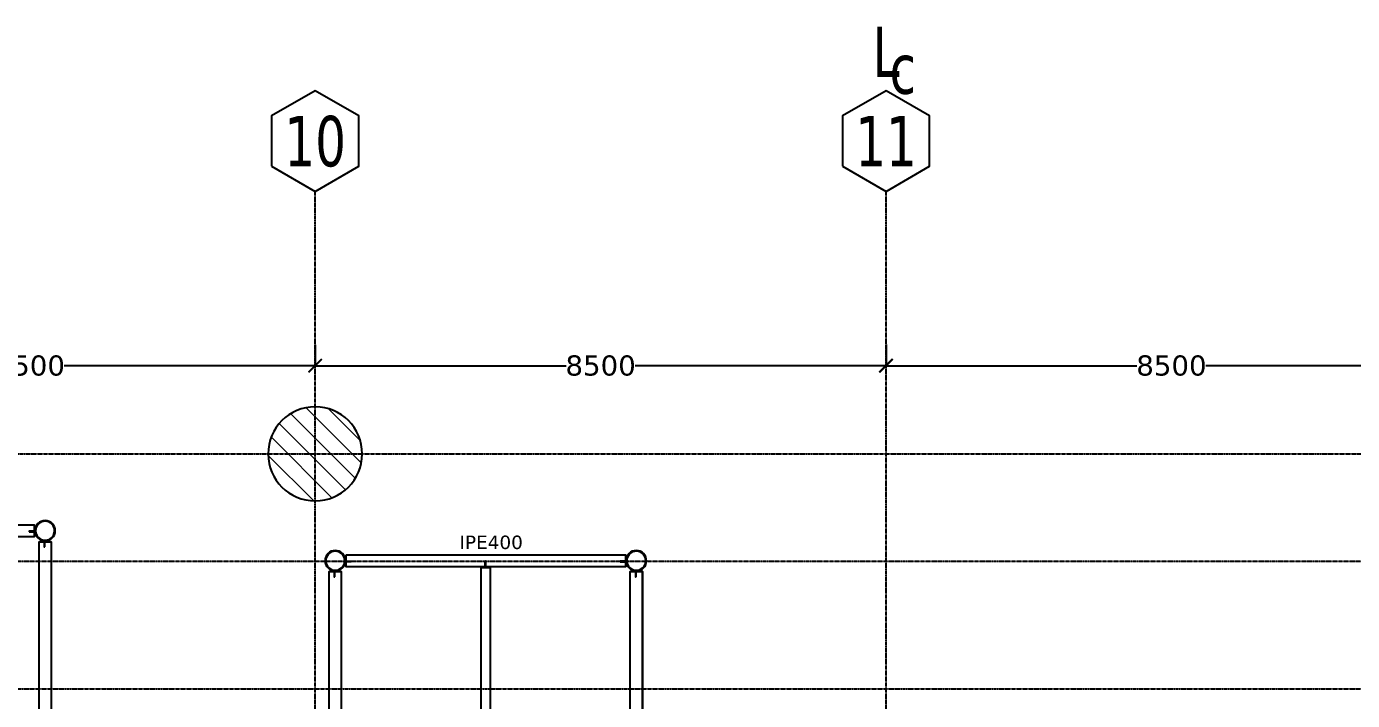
# Model space of a CAD drawing. Header units: millimetres. Extents: x -12345 to 95575, y -10708 to 31862.
# Drawn here: x 29701 to 49446, y 21828 to 31862 of the extents above; entities that cross this region are included whole.
import ezdxf
from ezdxf.enums import TextEntityAlignment as Align

# ---------------------------------------------------------------- set-up
doc = ezdxf.new("R2010")
doc.units = ezdxf.units.MM
doc.header["$LTSCALE"] = 0.95
doc.linetypes.add('DXK_LINE_DOT3', pattern=[5.9187, 2.979, -0.9799, 0.9799, -0.9799])
for name, color, linetype in [('COTAS', 8, 'Continuous'), ('HCB-EJES', 1, 'Continuous'), ('HCB-ROTULOS', 2, 'Continuous')]:
    doc.layers.add(name, color=color, linetype=linetype)
for name, color, linetype, lineweight in [('E_COLUMNAS', 1, 'Continuous', 18), ('E_COLUMNAS-1', 1, 'Continuous', 25), ('E_COLUMNAS-3', 1, 'Continuous', 35), ('E_TEXTO', 3, 'Continuous', 9), ('HCB_VIGAS', 4, 'Continuous', 25), ('S-COLS-HDLN-2', 52, 'Continuous', 9)]:
    doc.layers.add(name, color=color, linetype=linetype, lineweight=lineweight)
doc.styles.add('VERDANA', font='verdana.ttf')
doc.dimstyles.new('1.125', dxfattribs={"dimscale": 0, "dimtxt": 300, "dimasz": 200, "dimexe": 4, "dimexo": 4, "dimgap": 15, "dimtad": 0, "dimdec": 0, "dimzin": 4, "dimdsep": 46, "dimtxsty": 'VERDANA', "dimblk": 'ARCHTICK', "dimcen": -10, "dimclrd": 256, "dimclrt": 3, "dimadec": 0, "dimazin": 0, "dimtfac": 1, "dimtdec": 0, "dimtmove": 2, "dimatfit": 0, "dimldrblk": 'OBLIQUE', "dimfxl": 0.05, "dimtolj": 1, "dimtzin": 0, "dimarcsym": 0})

# ---------------------------------------------------------------- blocks, each defined once
blk = doc.blocks.new('EST_SCM_COLUMNA-METALICA-SECCION-CIRCULAR - EST_SCM_COLUMNA-TUBULAR-CIRCULAR_PTEØ_12__e_10_3mm-2693341-_18_00m_N_E_-NIVEL-5 DOC')
at = {"layer": 'S-COLS-HDLN-2'}
h = blk.add_hatch(dxfattribs=at)
h.set_pattern_fill('FP_15', color=256, style=0, pattern_type=2)
h.set_pattern_definition([(135, (43.881, -164.571), (-0.15909903, -0.15909903), [])])
h.paths.add_polyline_path([(0.022, -0.151), (0.063, -0.139), (0.102, -0.113), (0.131, -0.077), (0.147, -0.04), (0.152, 0.001), (0.146, 0.043), (0.128, 0.082), (0.1, 0.115), (0.059, 0.14), (0.02, 0.151), (-0.022, 0.151), (-0.063, 0.139), (-0.1, 0.115), (-0.128, 0.082), (-0.147, 0.04), (-0.152, 0), (-0.144, -0.048), (-0.127, -0.083), (-0.1, -0.115), (-0.059, -0.14), (-0.017, -0.151), (0.02, -0.151)])
h.paths.add_polyline_path([(-0.017, -0.141), (-0.02, -0.141), (-0.059, -0.129), (-0.093, -0.107), (-0.12, -0.077), (-0.136, -0.04), (-0.142, 0), (-0.136, 0.04), (-0.12, 0.077), (-0.093, 0.107), (-0.059, 0.129), (-0.02, 0.141), (0.022, 0.14), (0.063, 0.127), (0.093, 0.107), (0.12, 0.077), (0.136, 0.04), (0.142, 0), (0.135, -0.043), (0.12, -0.077), (0.09, -0.109), (0.059, -0.129), (0.014, -0.141), (-0.014, -0.141)])
at = {"layer": 'E_COLUMNAS-1'}
for radius, start, end in [(0.152, 0, 180), (0.152, 180, 0), (0.142, 360, 180), (0.142, 180, 360)]:
    blk.add_arc((0, 0), radius, start, end, dxfattribs=at)
blk = doc.blocks.new('EST_SCM_COLUMNA-METALICA-SECCION-CIRCULAR - EST_SCM_COLUMNA-TUBULAR-CIRCULAR_PTEØ_12__e_10_3mm-V33-_18_00m_N_E_-NIVEL-5 DOC')
at = {"layer": 'S-COLS-HDLN-2'}
h = blk.add_hatch(dxfattribs=at)
h.set_pattern_fill('FP_18', color=256, style=0, pattern_type=2)
h.set_pattern_definition([(135, (52.684, -165.018), (-0.15909903, -0.15909903), [])])
h.paths.add_polyline_path([(0.014, -0.151), (0.022, -0.151), (0.067, -0.136), (0.1, -0.115), (0.128, -0.082), (0.146, -0.043), (0.152, 0), (0.146, 0.043), (0.128, 0.082), (0.1, 0.115), (0.059, 0.14), (0.02, 0.151), (-0.022, 0.151), (-0.063, 0.139), (-0.1, 0.115), (-0.131, 0.077), (-0.147, 0.037), (-0.152, 0), (-0.146, -0.043), (-0.126, -0.084), (-0.1, -0.115), (-0.059, -0.14), (-0.016, -0.151), (-0.014, -0.151)])
h.paths.add_polyline_path([(-0.02, -0.141), (-0.063, -0.127), (-0.094, -0.107), (-0.12, -0.077), (-0.137, -0.036), (-0.142, 0), (-0.135, 0.043), (-0.12, 0.077), (-0.093, 0.107), (-0.059, 0.129), (-0.02, 0.141), (0.022, 0.14), (0.063, 0.127), (0.093, 0.107), (0.12, 0.077), (0.136, 0.04), (0.142, 0), (0.136, -0.04), (0.12, -0.077), (0.09, -0.109), (0.059, -0.129), (0.014, -0.141), (-0.017, -0.141)])
at = {"layer": 'E_COLUMNAS-1'}
for radius, start, end in [(0.152, 360, 180), (0.152, 180, 360), (0.142, 0, 180), (0.142, 180, 0)]:
    blk.add_arc((0, 0), radius, start, end, dxfattribs=at)
blk = doc.blocks.new('EST_SCM_COLUMNA-METALICA-SECCION-CIRCULAR - EST_SCM_COLUMNA-TUBULAR-CIRCULAR_PTEØ_12__e_10_3mm-V34-_18_00m_N_E_-NIVEL-5 DOC')
at = {"layer": 'S-COLS-HDLN-2'}
h = blk.add_hatch(dxfattribs=at)
h.set_pattern_fill('FP_19', color=256, style=0, pattern_type=2)
h.set_pattern_definition([(135, (48.364, -164.571), (-0.15909903, -0.15909903), [])])
h.paths.add_polyline_path([(0.001, -0.151), (0.022, -0.151), (0.063, -0.139), (0.1, -0.115), (0.131, -0.077), (0.147, -0.037), (0.152, 0), (0.146, 0.043), (0.128, 0.082), (0.1, 0.115), (0.059, 0.14), (0.02, 0.151), (-0.022, 0.151), (-0.063, 0.139), (-0.1, 0.115), (-0.128, 0.082), (-0.147, 0.04), (-0.152, 0), (-0.146, -0.043), (-0.128, -0.082), (-0.1, -0.115), (-0.059, -0.14), (-0.02, -0.151), (-0.004, -0.151)])
h.paths.add_polyline_path([(-0.007, -0.141), (-0.02, -0.141), (-0.059, -0.129), (-0.093, -0.107), (-0.12, -0.077), (-0.136, -0.04), (-0.142, 0), (-0.136, 0.04), (-0.12, 0.077), (-0.093, 0.107), (-0.059, 0.129), (-0.02, 0.141), (0.022, 0.14), (0.063, 0.127), (0.093, 0.107), (0.12, 0.077), (0.136, 0.04), (0.142, 0), (0.135, -0.043), (0.12, -0.077), (0.09, -0.109), (0.059, -0.129), (0.014, -0.141), (-0.007, -0.141)])
at = {"layer": 'E_COLUMNAS-1'}
for radius, start, end in [(0.152, 0, 180), (0.152, 180, 0), (0.142, 360, 180), (0.142, 180, 360)]:
    blk.add_arc((0, 0), radius, start, end, dxfattribs=at)
blk = doc.blocks.new('_ArchTick')
at = {"color": 0, "linetype": 'ByBlock', "const_width": 0.15}
blk.add_lwpolyline([(-0.5, -0.5), (0.5, 0.5)], dxfattribs=at)
blk = doc.blocks.new('*D170')
at = {"layer": 'COTAS', "color": 0, "lineweight": -2, "transparency": 16777216}
blk.add_line((34000, 27034), (34000, 26809), dxfattribs=at)
at = {"layer": 'COTAS', "lineweight": -2, "transparency": 16777216}
for p, q in [((25500, 26813), (29236, 26813)), ((34000, 26813), (30264, 26813))]:
    blk.add_line(p, q, dxfattribs=at)
at = {"layer": 'Defpoints', "color": 0, "transparency": 16777216}
for p in [(34000, 27038), (25500, 26813), (34000, 26813)]:
    blk.add_point(p, dxfattribs=at)
at = {"layer": 'COTAS', "lineweight": -2, "transparency": 16777216, "xscale": 200, "yscale": 200, "zscale": 200, "rotation": 180}
blk.add_blockref('_ArchTick', (25500, 26813), dxfattribs=at)
at = {"layer": 'COTAS', "lineweight": -2, "transparency": 16777216, "xscale": 200, "yscale": 200, "zscale": 200}
blk.add_blockref('_ArchTick', (34000, 26813), dxfattribs=at)
at = {"layer": 'COTAS', "color": 3, "transparency": 16777216, "insert": (29750, 26813), "char_height": 300, "attachment_point": 5, "style": 'VERDANA'}
blk.add_mtext('\\A1;8500', dxfattribs=at)
blk = doc.blocks.new('_Oblique')
at = {"color": 0, "linetype": 'ByBlock', "lineweight": -2}
blk.add_line((-0.5, -0.5), (0.5, 0.5), dxfattribs=at)
blk = doc.blocks.new('*D171')
at = {"layer": 'COTAS', "color": 0, "lineweight": -2, "transparency": 16777216}
for p, q in [((34000, 27124), (34000, 26809)), ((42500, 27130), (42500, 26809))]:
    blk.add_line(p, q, dxfattribs=at)
at = {"layer": 'COTAS', "lineweight": -2, "transparency": 16777216}
for p, q in [((34000, 26813), (37736, 26813)), ((42500, 26813), (38764, 26813))]:
    blk.add_line(p, q, dxfattribs=at)
at = {"layer": 'Defpoints', "color": 0, "transparency": 16777216}
for p in [(34000, 27128), (42500, 27134), (42500, 26813)]:
    blk.add_point(p, dxfattribs=at)
at = {"layer": 'COTAS', "lineweight": -2, "transparency": 16777216, "xscale": 200, "yscale": 200, "zscale": 200, "rotation": 180}
blk.add_blockref('_ArchTick', (34000, 26813), dxfattribs=at)
at = {"layer": 'COTAS', "lineweight": -2, "transparency": 16777216, "xscale": 200, "yscale": 200, "zscale": 200}
blk.add_blockref('_ArchTick', (42500, 26813), dxfattribs=at)
at = {"layer": 'COTAS', "color": 3, "transparency": 16777216, "insert": (38250, 26813), "char_height": 300, "attachment_point": 5, "style": 'VERDANA'}
blk.add_mtext('\\A1;8500', dxfattribs=at)
blk = doc.blocks.new('*D172')
at = {"layer": 'COTAS', "color": 0, "lineweight": -2, "transparency": 16777216}
for p, q in [((42500, 27027), (42500, 26809)), ((51000, 27027), (51000, 26809))]:
    blk.add_line(p, q, dxfattribs=at)
at = {"layer": 'COTAS', "lineweight": -2, "transparency": 16777216}
for p, q in [((42500, 26813), (46236, 26813)), ((51000, 26813), (47264, 26813))]:
    blk.add_line(p, q, dxfattribs=at)
at = {"layer": 'Defpoints', "color": 0, "transparency": 16777216}
for p in [(42500, 27031), (51000, 27031), (51000, 26813)]:
    blk.add_point(p, dxfattribs=at)
at = {"layer": 'COTAS', "lineweight": -2, "transparency": 16777216, "xscale": 200, "yscale": 200, "zscale": 200, "rotation": 180}
blk.add_blockref('_ArchTick', (42500, 26813), dxfattribs=at)
at = {"layer": 'COTAS', "lineweight": -2, "transparency": 16777216, "xscale": 200, "yscale": 200, "zscale": 200}
blk.add_blockref('_ArchTick', (51000, 26813), dxfattribs=at)
at = {"layer": 'COTAS', "color": 3, "transparency": 16777216, "insert": (46750, 26813), "char_height": 300, "attachment_point": 5, "style": 'VERDANA'}
blk.add_mtext('\\A1;8500', dxfattribs=at)

msp = doc.modelspace()

# ---------------------------------------------------------------- hatches: boundary and pattern name
at = {"layer": 'E_COLUMNAS'}
h = msp.add_hatch(dxfattribs=at)
h.set_pattern_fill('FP_4', color=256, scale=1000, style=0, pattern_type=2)
h.set_pattern_definition([(135, (82662.1, -140662.42), (-159.09903, -159.09903), [])])
h.paths.add_polyline_path([(34000, 24800), (34091.4, 24806), (34181.2, 24823.9), (34267.9, 24853.3), (34350, 24893.8), (34426.1, 24944.7), (34495, 25005), (34555.3, 25073.9), (34606.2, 25150), (34646.7, 25232.1), (34676.1, 25318.8), (34694, 25408.6), (34700, 25500), (34694, 25591.4), (34676.1, 25681.2), (34646.7, 25767.9), (34606.2, 25850), (34555.3, 25926.1), (34495, 25995), (34426.1, 26055.3), (34350, 26106.2), (34267.9, 26146.7), (34181.2, 26176.1), (34091.4, 26194), (34000, 26200), (33908.6, 26194), (33818.8, 26176.1), (33732.1, 26146.7), (33650, 26106.2), (33573.9, 26055.3), (33505, 25995), (33444.7, 25926.1), (33393.8, 25850), (33353.3, 25767.9), (33323.9, 25681.2), (33306, 25591.4), (33300, 25500), (33306, 25408.6), (33323.9, 25318.8), (33353.3, 25232.1), (33393.8, 25150), (33444.7, 25073.9), (33505, 25005), (33573.9, 24944.7), (33650, 24893.8), (33732.1, 24853.3), (33818.8, 24823.9), (33908.6, 24806)])

# ---------------------------------------------------------------- linework, layer by layer
at = {"layer": 'E_COLUMNAS-1'}
for start, end in [(0, 180), (180, 0)]:
    msp.add_arc((34000, 25500), 700, start, end, dxfattribs=at)
at = {"layer": 'HCB-EJES', "linetype": 'DXK_LINE_DOT3'}
for p, q in [((34000, -3906.8), (34000, 29407)), ((42500, -3906.8), (42500, 29407)), ((-10844.5, 25500), (94075, 25500)), ((-6888.4, 23900.1), (90118.8, 23900.1)), ((-6888.4, 22000), (90118.8, 22000))]:
    msp.add_line(p, q, dxfattribs=at)
at = {"layer": 'HCB-ROTULOS', "color": 40, "linetype": 'ByBlock', "true_color": 0xf8d731}
for points in [[(33350.5, 29782), (34000, 29407), (34649.5, 29782), (34649.5, 30532), (34000, 30907), (33350.5, 30532)], [(41850.5, 29782), (42500, 29407), (43149.5, 29782), (43149.5, 30532), (42500, 30907), (41850.5, 30532)]]:
    msp.add_lwpolyline(points, close=True, dxfattribs=at)
at = {"layer": 'HCB_VIGAS'}
for points in [[(25662.4, 24445), (29815.5, 24445), (29815.5, 24265), (25662.4, 24265)], [(34460.8, 23998.9), (38619, 23998.9), (38619, 23818.9), (34460.8, 23818.9)], [(36534.8, 23808.9), (36541.9, 23808.9), (36541.9, 23894.6), (36534.8, 23894.6)]]:
    msp.add_lwpolyline(points, close=True, dxfattribs=at)
for points in [[(29739.8, 24340.7), (29825.5, 24340.7), (29825.5, 24350.7), (29739.8, 24350.7), (29739.8, 24340.7)], [(30067.6, 17480.6), (29887.6, 17490.9), (29887.9, 24192.6), (30067.9, 24192.6), (30067.6, 17480.6)], [(29973.2, 24116.9), (29973.2, 24202.6), (29963.2, 24202.6), (29963.2, 24116.9), (29973.2, 24116.9)], [(34536.4, 23894.6), (34450.7, 23894.6), (34450.7, 23904.6), (34536.4, 23904.6), (34536.4, 23894.6)], [(36534.8, 23818.9), (36534.8, 23904.6), (36524.8, 23904.6), (36524.8, 23818.9), (36534.8, 23818.9)], [(38543.4, 23894.6), (38629.1, 23894.6), (38629.1, 23904.6), (38543.4, 23904.6), (38543.4, 23894.6)], [(34208.1, 17245), (34208.4, 23746.5), (34388.4, 23746.5), (34388.1, 17234.7), (34208.1, 17245)], [(34294.1, 23670.8), (34294.1, 23756.5), (34284.1, 23756.5), (34284.1, 23670.8), (34294.1, 23670.8)], [(36605.8, 17108.5), (36470.8, 17116.2), (36470.9, 23808.9), (36605.9, 23808.9), (36605.8, 17108.5)], [(38871.4, 23746.5), (38871.4, 16985.2), (38691.1, 16995.5), (38691.4, 23746.5), (38871.4, 23746.5), (38871.1, 23746.5)], [(38777.1, 23670.8), (38777.1, 23756.5), (38767.1, 23756.5), (38767.1, 23670.8), (38777.1, 23670.8)], [(38871.4, 18472.9), (38871.4, 18506.2), (38871.4, 23746.5)]]:
    msp.add_lwpolyline(points, dxfattribs=at)

# ---------------------------------------------------------------- block references
at = {"layer": 'E_COLUMNAS-3', "xscale": 1000.000000001405, "yscale": 1000.000000001405, "zscale": 1000.000000001405, "rotation": 9.860993214028959e-05}
msp.add_blockref('EST_SCM_COLUMNA-METALICA-SECCION-CIRCULAR - EST_SCM_COLUMNA-TUBULAR-CIRCULAR_PTEØ_12__e_10_3mm-V33-_18_00m_N_E_-NIVEL-5 DOC', (29977.9, 24355), dxfattribs=at)
at = {"layer": 'E_COLUMNAS-3', "xscale": 1000.000000001404, "yscale": 1000.000000001404, "zscale": 1000.000000001404}
for name, p in [('EST_SCM_COLUMNA-METALICA-SECCION-CIRCULAR - EST_SCM_COLUMNA-TUBULAR-CIRCULAR_PTEØ_12__e_10_3mm-V34-_18_00m_N_E_-NIVEL-5 DOC', (34298.4, 23908.9)), ('EST_SCM_COLUMNA-METALICA-SECCION-CIRCULAR - EST_SCM_COLUMNA-TUBULAR-CIRCULAR_PTEØ_12__e_10_3mm-2693341-_18_00m_N_E_-NIVEL-5 DOC', (38781.4, 23908.9))]:
    msp.add_blockref(name, p, dxfattribs=at)

# ---------------------------------------------------------------- texts
at = {"layer": 'E_TEXTO', "style": 'VERDANA'}
msp.add_text('IPE400', height=200, dxfattribs=at).set_placement((36620.8, 24083.1), align=Align.CENTER)
at = {"layer": 'HCB-ROTULOS', "color": 4, "style": 'VERDANA', "width": 0.7}
for s, p in [('L', (42500, 31487.4)), ('c', (42750.3, 31237.2)), ('10', (34000, 30157)), ('11', (42500, 30157))]:
    msp.add_text(s, height=750, dxfattribs=at).set_placement(p, align=Align.MIDDLE_CENTER)

# ---------------------------------------------------------------- dimensions: what is measured, and where the dimension line sits
at = {"layer": 'COTAS'}
for base, p1, p2, picture, middle in [((42500, 26813.3), (34000, 27128.1), (42500, 27134.1), '*D171', (38250, 26813.3)), ((34000, 26813.3), (25500, 26813.3), (34000, 27037.9), '*D170', (29750, 26813.3)), ((51000, 26813.3), (42500, 27031.2), (51000, 27031.2), '*D172', (46750, 26813.3))]:
    dim = msp.add_linear_dim(base=base, p1=p1, p2=p2, dimstyle='1.125', override={"dimscale": 1}, dxfattribs=at)
    dim.commit()
    dim.dimension.update_dxf_attribs({"geometry": picture, "text_midpoint": middle})

doc.saveas('drawing.dxf')
